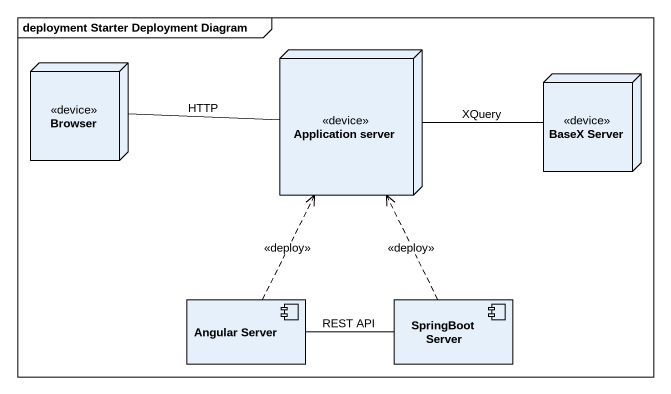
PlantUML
@startuml
mainframe deployment Starter Deployment Diagram
node Browser <<device>>
node "Application server" as Application_server <<device>>
node "BaseX Server" as BaseX_Server <<device>>
component "Angular Server" as Angular_Server
component "SpringBoot Server" as SpringBoot_Server
Browser -right- Application_server : HTTP
Application_server -right- BaseX_Server : XQuery
Angular_Server .up.> Application_server : <<deploy>>
Angular_Server -right- SpringBoot_Server : REST API
SpringBoot_Server .up.> Application_server : <<deploy>>
@enduml
